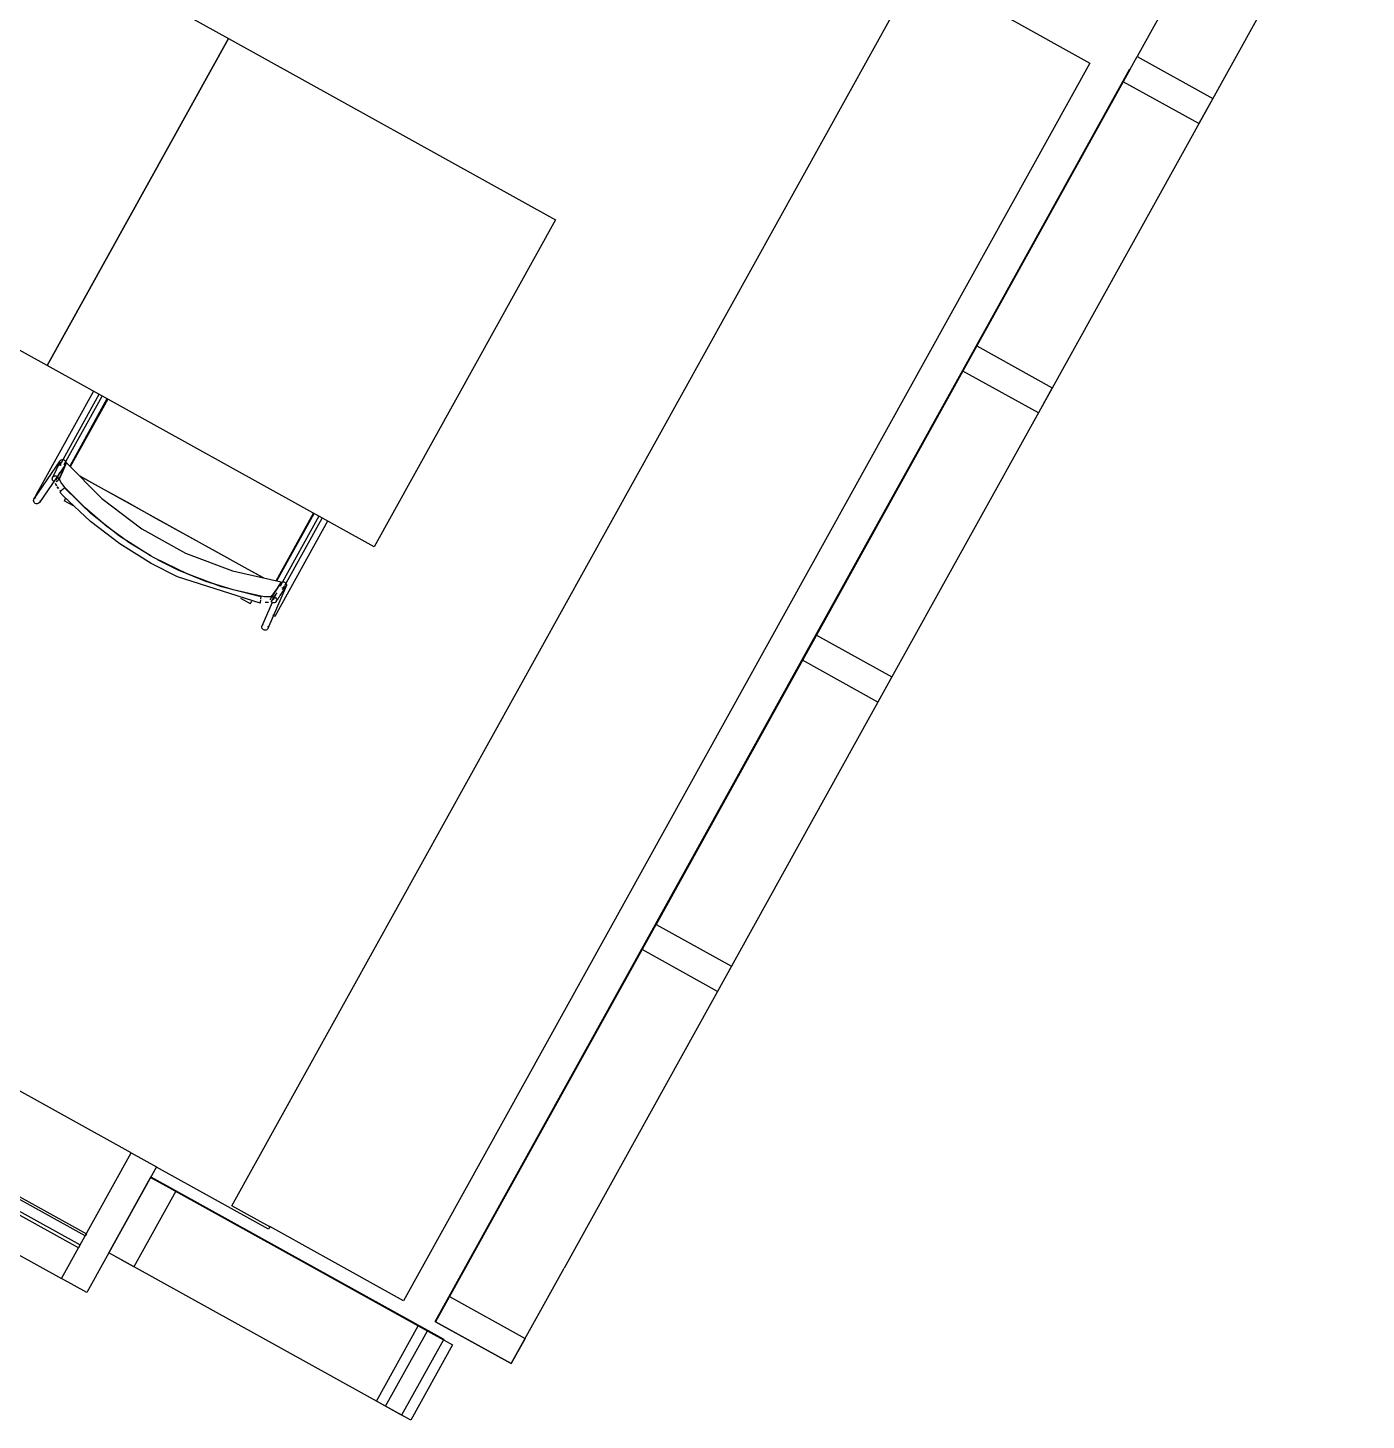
# Model space of a CAD drawing. Header units: metres. Extents: x 3.2 to 22.3, y 0.7 to 22.8.
# Drawn here: x 12.905 to 13.821, y 0.657 to 1.61 of the extents above; entities that cross this region are included whole.
import ezdxf

# ---------------------------------------------------------------- set-up
doc = ezdxf.new("R2010")
doc.units = ezdxf.units.M
doc.layers.add('ARREDI', color=9, linetype='Continuous')
doc.layers.add('PARETI_STRUTTURE', color=7, linetype='Continuous')

msp = doc.modelspace()

# ---------------------------------------------------------------- linework, layer by layer
at = {"layer": 'ARREDI'}
for points in [[(12.81824, 1.72708), (13.04208, 1.603), (12.91799, 1.37915), (12.69415, 1.50324)], [(13.04208, 1.603), (13.26592, 1.47892), (13.14183, 1.25507), (12.91799, 1.37915)], [(13.65893, 1.58227), (13.65928, 1.58208), (13.54951, 1.38406), (13.54917, 1.38426)], [(13.54916, 1.38426), (13.54951, 1.38406), (13.43975, 1.18605), (13.4394, 1.18624)], [(13.0782, 1.23115), (13.0778, 1.22816)], [(13.4394, 1.18624), (13.43974, 1.18605), (13.32998, 0.98804), (13.32963, 0.98823)], [(13.32963, 0.98823), (13.32998, 0.98804), (13.22021, 0.79002), (13.21986, 0.79022)], [(12.98887, 0.82346), (12.98906, 0.8238), (13.18708, 0.71404), (13.18688, 0.71369)], [(13.21986, 0.79022), (13.22021, 0.79002), (13.18393, 0.72458), (13.18358, 0.72477)], [(13.18688, 0.71369), (13.18708, 0.71404), (13.18948, 0.7127), (13.1893, 0.71236)]]:
    msp.add_lwpolyline(points, close=True, dxfattribs=at)
for points in [[(12.95902, 1.35642), (12.93351, 1.3104)], [(12.92428, 1.30071), (12.92603, 1.30464), (12.92671, 1.30615)], [(12.93037, 1.29559), (12.92879, 1.29745), (12.92749, 1.29934), (12.92671, 1.30084), (12.92658, 1.30171), (12.929, 1.30713), (12.93142, 1.31252), (12.95549, 1.28817), (12.98281, 1.26748), (13.01279, 1.25085), (13.04481, 1.23866), (13.07819, 1.23114), (13.07492, 1.22623), (13.07161, 1.22132)], [(12.92765, 1.31085), (12.92708, 1.31135), (12.92672, 1.31201), (12.92659, 1.31274), (12.92674, 1.31348), (12.92697, 1.31391), (12.92697, 1.31392), (12.92712, 1.31412), (12.9277, 1.31458), (12.92841, 1.31481)], [(12.92841, 1.31482), (12.92916, 1.3148), (12.92986, 1.31452), (12.93043, 1.31402), (12.93079, 1.31337), (12.93091, 1.31263), (12.93077, 1.3119)], [(12.93143, 1.31251), (12.92966, 1.31105)], [(12.91366, 1.29636), (12.91365, 1.29637), (12.91369, 1.29634), (12.91395, 1.29619), (12.9144, 1.29594)], [(12.92328, 1.29951), (12.92258, 1.29977), (12.92201, 1.30026), (12.92163, 1.3009), (12.92152, 1.30162), (12.92152, 1.30169), (12.92166, 1.30234), (12.92171, 1.30248), (12.92203, 1.30297), (12.92262, 1.30343), (12.92333, 1.30366)], [(12.92333, 1.30366), (12.92408, 1.30365), (12.92478, 1.30338), (12.92535, 1.3029), (12.92571, 1.30226), (12.92584, 1.30154), (12.92584, 1.30152), (12.9257, 1.30081), (12.92565, 1.30068), (12.92533, 1.30019), (12.92474, 1.29973), (12.92403, 1.2995)], [(12.92447, 1.29692), (12.92372, 1.29839)], [(12.92375, 1.29837), (12.92451, 1.29687)], [(12.93036, 1.29559), (12.92871, 1.29754), (12.92743, 1.29941), (12.92668, 1.30088), (12.92657, 1.30174)], [(13.06608, 1.23388), (13.05354, 1.24083), (13.03341, 1.25198), (13.01322, 1.26317), (12.99301, 1.27438), (12.97282, 1.28558), (12.95269, 1.29673), (12.94016, 1.30367)], [(12.94017, 1.30366), (13.06606, 1.23388)], [(12.91129, 1.28459), (12.91054, 1.28461), (12.90985, 1.28488), (12.90928, 1.28538), (12.9089, 1.28604), (12.90879, 1.28677), (12.90893, 1.28751), (12.90917, 1.28794), (12.90917, 1.28795), (12.90932, 1.28815), (12.9099, 1.28861), (12.91061, 1.28884)], [(12.91498, 1.29563), (12.9144, 1.29595)], [(12.92503, 1.29612), (12.92583, 1.29498)], [(12.92575, 1.29507), (12.92503, 1.29611)], [(12.92665, 1.29399), (12.92736, 1.29316)], [(12.92674, 1.29261), (12.92675, 1.29262)], [(12.92895, 1.29459), (12.92841, 1.29409), (12.92785, 1.29359), (12.92698, 1.29282), (12.92677, 1.29264)], [(12.92895, 1.29459), (12.92943, 1.29502), (12.92977, 1.29532), (12.92994, 1.29548)], [(12.93085, 1.28859), (12.93048, 1.28793), (12.93016, 1.28736), (12.92993, 1.28693), (12.9298, 1.28671)], [(12.98893, 1.24895), (12.97466, 1.25763), (12.95887, 1.26907), (12.94408, 1.28175), (12.93036, 1.29558)], [(12.98892, 1.24895), (12.97468, 1.25761), (12.95893, 1.26903), (12.94416, 1.28168), (12.93046, 1.29547)], [(12.91311, 1.28667), (12.91297, 1.28593), (12.91274, 1.2855), (12.91274, 1.28549), (12.91258, 1.28529), (12.912, 1.28483), (12.91129, 1.2846)], [(13.07529, 1.2318), (13.10081, 1.27782)], [(12.99382, 1.24623), (13.00843, 1.23889)], [(13.00839, 1.2389), (12.99384, 1.24622)], [(13.06426, 1.22131), (13.0453, 1.22561), (13.02675, 1.23143), (13.00897, 1.23864)], [(13.0644, 1.22128), (13.04542, 1.22558), (13.02682, 1.23142), (13.009, 1.23863)], [(13.07802, 1.23028), (13.07856, 1.23079), (13.07926, 1.23108), (13.08001, 1.23111), (13.08073, 1.2309), (13.08133, 1.23044), (13.08174, 1.22982)], [(13.08174, 1.22982), (13.08192, 1.2291), (13.08182, 1.22835), (13.08174, 1.22812), (13.08174, 1.22811), (13.08149, 1.22769), (13.08095, 1.22718), (13.08026, 1.22689), (13.07951, 1.22685), (13.07878, 1.22707)], [(13.0643, 1.21957), (13.06441, 1.22019), (13.06449, 1.22065), (13.06453, 1.22087)], [(13.07161, 1.22133), (13.07081, 1.22097), (13.06911, 1.22083), (13.06682, 1.22094), (13.0644, 1.22128)], [(13.07163, 1.22132), (13.07086, 1.22096), (13.0692, 1.22081), (13.06694, 1.22092), (13.06441, 1.22128)], [(13.07089, 1.21871), (13.07097, 1.21945), (13.07121, 1.21998), (13.07131, 1.2201), (13.07182, 1.2206), (13.07184, 1.2206), (13.07252, 1.22088), (13.07325, 1.22091), (13.07396, 1.22068), (13.07457, 1.22023), (13.07497, 1.2196)], [(13.07519, 1.2236), (13.07438, 1.22241), (13.07106, 1.21749)], [(13.05717, 1.2161), (13.05729, 1.21634), (13.05753, 1.21676), (13.05785, 1.21734), (13.05821, 1.21798)], [(13.06418, 1.21884), (13.06405, 1.2181), (13.06394, 1.21745), (13.06386, 1.21695), (13.0638, 1.21667), (13.0638, 1.21663), (13.0638, 1.21664), (13.06384, 1.21688)], [(13.06946, 1.21707), (13.0686, 1.217), (13.06735, 1.21705)], [(13.06866, 1.21699), (13.06736, 1.21705)], [(13.07498, 1.2196), (13.07516, 1.21887), (13.07508, 1.21814), (13.07483, 1.21761), (13.07474, 1.21747), (13.07426, 1.21701), (13.07421, 1.21698), (13.07353, 1.21671), (13.0728, 1.21668), (13.07208, 1.2169), (13.07148, 1.21736)], [(13.06518, 1.19928), (13.06502, 1.20001), (13.0651, 1.20076), (13.06518, 1.20098), (13.06518, 1.20099), (13.06543, 1.20141), (13.06597, 1.20192)], [(13.06915, 1.20096), (13.06933, 1.20024), (13.06923, 1.19949), (13.06915, 1.19927), (13.06915, 1.19925), (13.0689, 1.19883), (13.06836, 1.19832), (13.06766, 1.19803), (13.06691, 1.19799), (13.06619, 1.19821), (13.0656, 1.19867), (13.06518, 1.19928)], [(13.07316, 1.20794), (13.07258, 1.20826)], [(13.07387, 1.20755), (13.07361, 1.20769), (13.07316, 1.20794)], [(13.0739, 1.20753), (13.07392, 1.20752)]]:
    msp.add_lwpolyline(points, dxfattribs=at)
at = {"layer": 'PARETI_STRUTTURE'}
for points in [[(13.76905, 1.78009), (13.66405, 1.59069), (13.7157, 1.56205), (13.70616, 1.54484), (13.6545, 1.57347), (13.66405, 1.59069)], [(13.82069, 1.75146), (13.71093, 1.55345)], [(13.07045, 0.78976), (13.07036, 0.78959), (13.04452, 0.80391), (13.51423, 1.65123)], [(13.5745, 1.61782), (13.63166, 1.58613), (13.16205, 0.73897), (13.10489, 0.77067)], [(13.6545, 1.57347), (13.55428, 1.39268), (13.60593, 1.36404), (13.59639, 1.34683), (13.54474, 1.37545), (13.55428, 1.39268)], [(13.71093, 1.55345), (13.60116, 1.35543)], [(13.54474, 1.37545), (13.44451, 1.19466), (13.49617, 1.16602), (13.48662, 1.14882), (13.43497, 1.17744), (13.44451, 1.19466)], [(12.91365, 1.29636), (12.94978, 1.36154)], [(12.95356, 1.35944), (12.92644, 1.31051)], [(12.92978, 1.31144), (12.95573, 1.35824)], [(12.95951, 1.35615), (12.93393, 1.30998)], [(13.60116, 1.35543), (13.4914, 1.15742)], [(12.90916, 1.28794), (12.92697, 1.31391)], [(12.93055, 1.31147), (12.91274, 1.28549)], [(12.92674, 1.31312), (12.92171, 1.30248)], [(12.93065, 1.31126), (12.93059, 1.31114), (12.93054, 1.31102), (12.93048, 1.3109), (12.93043, 1.31079), (12.93037, 1.31066), (12.93032, 1.31055), (12.93026, 1.31043), (12.93021, 1.31032), (12.93015, 1.31019), (12.93009, 1.31008), (12.93004, 1.30996), (12.92998, 1.30984), (12.92987, 1.30959), (12.9298, 1.30948), (12.92975, 1.30936), (12.92969, 1.30925), (12.92964, 1.30912), (12.92958, 1.30901), (12.92952, 1.30889), (12.92947, 1.30877), (12.92941, 1.30865), (12.92936, 1.30854), (12.9293, 1.30841), (12.92925, 1.3083), (12.92914, 1.30805), (12.92908, 1.30794), (12.92902, 1.30782), (12.92897, 1.30771), (12.92891, 1.30758), (12.92886, 1.30747), (12.9288, 1.30734), (12.92875, 1.30723), (12.92869, 1.30711), (12.92864, 1.307), (12.92858, 1.30687), (12.92852, 1.30676), (12.92841, 1.30651), (12.92836, 1.3064), (12.9283, 1.30627), (12.92823, 1.30616), (12.92818, 1.30604), (12.92812, 1.30593), (12.92807, 1.3058), (12.92801, 1.30569), (12.92796, 1.30557), (12.9279, 1.30546), (12.92784, 1.30533), (12.92779, 1.30522), (12.92768, 1.30497), (12.92762, 1.30486), (12.92757, 1.30473), (12.92751, 1.30462), (12.92746, 1.3045), (12.9274, 1.30439), (12.92734, 1.30426), (12.92729, 1.30415), (12.92723, 1.30402), (12.92718, 1.30391), (12.92707, 1.30366), (12.92701, 1.30355), (12.92696, 1.30343), (12.9269, 1.30332), (12.92684, 1.30319), (12.92679, 1.30308), (12.92672, 1.30296), (12.92666, 1.30284), (12.92661, 1.30272), (12.92655, 1.30261), (12.9265, 1.30248), (12.92644, 1.30237), (12.92639, 1.30225), (12.92633, 1.30214), (12.92622, 1.30189), (12.92616, 1.30177), (12.92611, 1.30165), (12.92605, 1.30154), (12.926, 1.30141), (12.92594, 1.3013), (12.92589, 1.30118), (12.92583, 1.30107), (12.92577, 1.30094), (12.92572, 1.30083), (12.92566, 1.30071), (12.92565, 1.30068)], [(12.90899, 1.28772), (12.9096, 1.28892), (12.91035, 1.29035), (12.9119, 1.29321), (12.91365, 1.29636)], [(12.9251, 1.30301), (12.92601, 1.30464)], [(12.98926, 1.24378), (12.96778, 1.25713), (12.94773, 1.27254), (12.92933, 1.28986), (12.92673, 1.29261)], [(12.99135, 1.24756), (12.98884, 1.24898), (12.96768, 1.26248), (12.948, 1.27802), (12.92996, 1.29549)], [(12.93602, 1.28322), (12.92979, 1.28668)], [(13.07473, 1.23193), (13.10031, 1.27809)], [(13.11004, 1.2727), (13.07392, 1.20752)], [(13.1041, 1.276), (13.07786, 1.22866)], [(13.08066, 1.22863), (13.10626, 1.27479)], [(13.0638, 1.21663), (13.00732, 1.23468), (12.98926, 1.24378)], [(13.06454, 1.2209), (13.06162, 1.22148), (13.03737, 1.2278), (13.01387, 1.23652), (12.99136, 1.24757)], [(13.07755, 1.22983), (13.07121, 1.21998)], [(13.07734, 1.22886), (13.07777, 1.22985)], [(13.08174, 1.22812), (13.06915, 1.19926)], [(13.07293, 1.21874), (13.07479, 1.22301)], [(13.07398, 1.22166), (13.07348, 1.22075)], [(13.07483, 1.21761), (13.07488, 1.21768), (13.0753, 1.21835), (13.07537, 1.21844), (13.07545, 1.21855), (13.07601, 1.21944), (13.07609, 1.21955), (13.07665, 1.22044), (13.07672, 1.22054), (13.0768, 1.22065), (13.07742, 1.22165), (13.07751, 1.22176), (13.07792, 1.22243), (13.07799, 1.22253), (13.07806, 1.22264), (13.07815, 1.22275), (13.07877, 1.22375), (13.07885, 1.22386), (13.07927, 1.22453), (13.07934, 1.22462), (13.07948, 1.22485), (13.07956, 1.22496), (13.08012, 1.22585), (13.0802, 1.22596), (13.08062, 1.22662), (13.08069, 1.22672), (13.08083, 1.22694), (13.08091, 1.22705), (13.08119, 1.2275), (13.08174, 1.22812)], [(13.07913, 1.22586), (13.08056, 1.22843)], [(13.05716, 1.21608), (13.05072, 1.21963)], [(13.06518, 1.20098), (13.07227, 1.21725)], [(13.43497, 1.17744), (13.33475, 0.99665), (13.3864, 0.96801), (13.37686, 0.9508), (13.3252, 0.97943), (13.33475, 0.99665)], [(13.49139, 1.15742), (13.38163, 0.95941)], [(12.97566, 0.84024), (12.64357, 1.02432), (12.59585, 0.93823), (12.57863, 0.94778), (12.62635, 1.03387), (12.64357, 1.02432)], [(13.32521, 0.97943), (13.22021, 0.79003)], [(13.38163, 0.95941), (13.27186, 0.76139)], [(12.59585, 0.93823), (12.92794, 0.75414)], [(13.07057, 0.7897), (13.06961, 0.78798), (12.9928, 0.83055)], [(13.00609, 0.81391), (13.17207, 0.7219)], [(13.10488, 0.77068), (13.07045, 0.78976)], [(13.19549, 0.70892), (13.16685, 0.65727), (12.96023, 0.77181)], [(13.18393, 0.72459), (13.23558, 0.69595), (13.27186, 0.7614)]]:
    msp.add_lwpolyline(points, dxfattribs=at)
for points in [[(12.61284, 0.96888), (12.94492, 0.7848), (12.94416, 0.78341), (12.61207, 0.96751)], [(12.60864, 0.9613), (12.94072, 0.77721), (12.93958, 0.77515), (12.6075, 0.95923)], [(12.99288, 0.83069), (12.94516, 0.74459), (12.92793, 0.75415), (12.97566, 0.84023)], [(12.96023, 0.7718), (12.98887, 0.82345), (13.00608, 0.81391), (12.97746, 0.76226)], [(13.19347, 0.7418), (13.24513, 0.71317), (13.23559, 0.69596), (13.18393, 0.72458)], [(13.14344, 0.67024), (13.17208, 0.7219), (13.18929, 0.71235), (13.16066, 0.6607)], [(13.14964, 0.66681), (13.17828, 0.71846), (13.19549, 0.70892), (13.16686, 0.65726)]]:
    msp.add_lwpolyline(points, close=True, dxfattribs=at)

doc.saveas('drawing.dxf')
